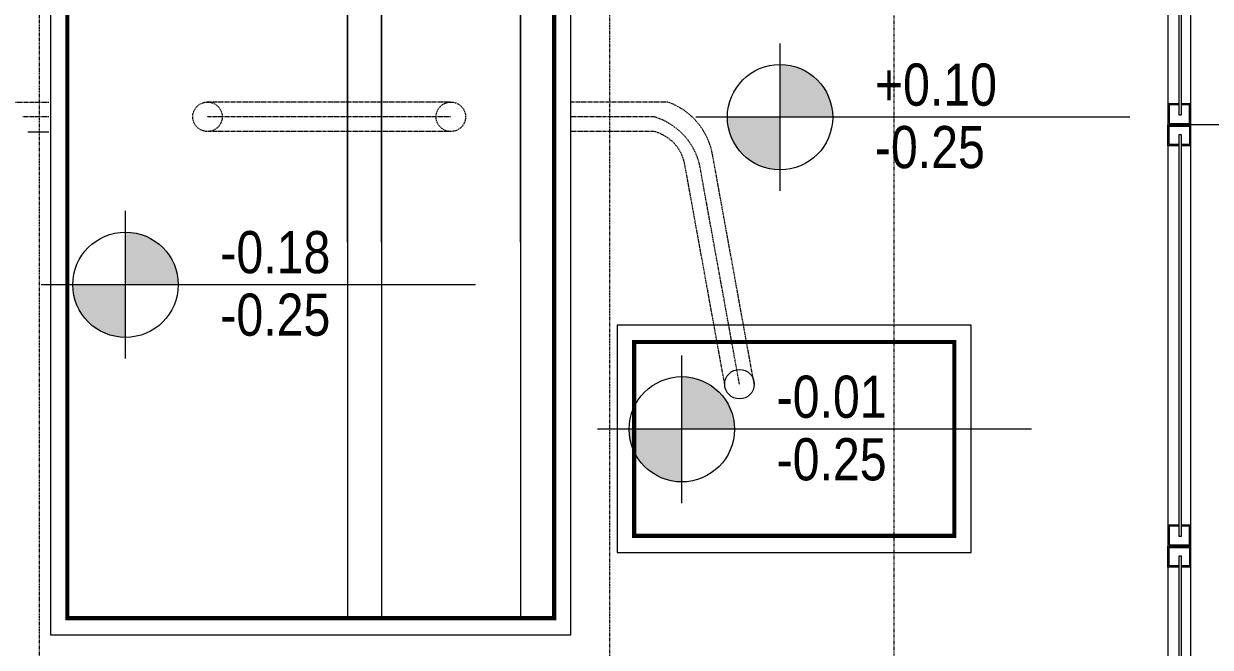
# Model space of a CAD drawing. Extents: x -1439 to 23780, y -1362 to 4476.
# Drawn here: x 1918.8 to 2200.3, y 2946.2 to 3094.2 of the extents above; entities that cross this region are included whole.
import ezdxf
from ezdxf.enums import TextEntityAlignment as Align

# ---------------------------------------------------------------- set-up
doc = ezdxf.new("R2010")
doc.units = 0
doc.header["$MEASUREMENT"] = 0
for name, pattern in [('Audi$0$DASHDOT2', [0.5, 0.25, -0.125, 0, -0.125]), ('Audi$0$DOT2', [0.125, 0, -0.125]), ('Audi$0$HIDDEN', [0.375, 0.25, -0.125])]:
    doc.linetypes.add(name, pattern=pattern)
doc.layers.get('0').update_dxf_attribs({"color": 9, "lineweight": 9})
for name, color, linetype, lineweight in [('Audi$0$06D', 8, 'Continuous', 9), ('Audi$0$10', 8, 'Continuous', 9), ('Audi$0$15', 8, 'Continuous', 9), ('Audi$0$20', 8, 'Audi$0$DOT2', 9), ('Audi$0$21', 8, 'Continuous', 9), ('Audi$0$22', 8, 'Continuous', 9), ('Audi$0$24', 8, 'Audi$0$DASHDOT2', 9), ('Audi$0$32-ekipman', 8, 'Continuous', 9)]:
    doc.layers.add(name, color=color, linetype=linetype, lineweight=lineweight)
doc.styles.add('Audi$0$Arial', font='arial.ttf', dxfattribs={"height": 2.5})
doc.styles.add('Audi$0$MuuM_TEXT-STANDART', font='ARIALN.TTF')

# ---------------------------------------------------------------- blocks, each defined once
blk = doc.blocks.new('Audi$0$p-mek. tesisat-zemin')
blk.add_lwpolyline([(568.93, -478.9), (568.93, -724.9), (692.43, -724.9), (692.43, -478.9)], close=True)
at = {"const_width": 1}
blk.add_lwpolyline([(572.93, -482.9), (572.93, -720.9), (688.43, -720.9), (688.43, -482.9), (572.93, -482.9)], dxfattribs=at)
for points in [[(639.43, -631.65), (639.43, -631.65), (639.43, -482.9), (639.43, -720.9)], [(647.43, -631.65), (647.43, -631.65), (647.43, -482.9), (647.43, -720.9)], [(680.43, -631.65), (680.43, -631.65), (680.43, -482.9), (680.43, -720.9)], [(568.53, -605.55), (563.53, -605.55)], [(703.41, -651.36), (703.41, -705.36), (787.41, -705.36), (787.41, -651.36), (703.41, -651.36)], [(572.93, -720.9), (688.43, -720.9)]]:
    blk.add_lwpolyline(points)
blk.add_lwpolyline([(707.41, -655.36), (707.41, -701.36), (783.41, -701.36), (783.41, -655.36)], close=True, dxfattribs=at)
blk.add_circle((732.41, -665.36), 3.5)
at = {"layer": 'Audi$0$20', "linetype": 'Audi$0$HIDDEN', "ltscale": 0.5}
for points in [[(568.53, -598.55), (559.9, -598.55)], [(663.93, -598.4), (605.99, -598.4)], [(715.42, -598.4), (692.24, -598.4)], [(568.53, -601.9), (562.25, -601.9)], [(663.93, -601.9), (606.18, -601.9)], [(712.15, -601.9), (692.43, -601.9)], [(663.93, -605.4), (606.18, -605.4)], [(712.15, -605.4), (692.43, -605.4)], [(735.91, -665.36), (725.96, -610.53)], [(728.91, -665.36), (719.43, -613.12)], [(732.41, -665.36), (722.93, -613.12)]]:
    blk.add_lwpolyline(points, dxfattribs=at)
for centre in [(606.18, -601.9), (663.93, -601.9)]:
    blk.add_circle(centre, 3.5, dxfattribs=at)
for centre, radius, start, end in [((709.89, -613.85), 16.41, 8.9017, 70.3013), ((707.63, -617.04), 15.8, 14.3619, 73.3501), ((709.69, -615.01), 9.92, 9.5545, 75.6286)]:
    blk.add_arc(centre, radius, start, end, dxfattribs=at)
blk = doc.blocks.new('Audi$0$0_elevationtarget-p')
h = blk.add_hatch(color=256)
h.paths.add_polyline_path([(2.5, 0, 0.414214), (0, 2.5), (0, 0)])
h.paths.add_polyline_path([(0, 0), (-2.5, 0, 0.414214), (0, -2.5)])
blk.add_line((0, -3.5), (0, 3.5))
blk.add_lwpolyline([(16.605, 0), (-4, 0)])
blk.add_circle((0, 0), 2.5)
at = {"style": 'Audi$0$Arial'}
blk.add_attdef('BITMISKOT', text='', height=2, dxfattribs=at).set_placement((4.5, 0), align=Align.BOTTOM_LEFT)
blk.add_attdef('KABAKOT', text='', height=2, dxfattribs=at).set_placement((4.5, -0.592), align=Align.TOP_LEFT)
blk = doc.blocks.new('Audi$0$0_doorno')
blk.add_lwpolyline([(4.5, 0), (12.5, 0)])
blk.add_ellipse((-0.891, 0), major_axis=(-5.391, 0), ratio=0.666667)
at = {"style": 'Audi$0$Arial'}
blk.add_attdef('YUKSEKLIK', text='', height=2, dxfattribs=at).set_placement((5, 12.3), align=Align.TOP_LEFT)
blk.add_attdef('KAPINO', text='', height=2, dxfattribs=at).set_placement((0, 0), align=Align.MIDDLE)
blk.add_attdef('GENISLIK', text='', height=2, dxfattribs=at).set_placement((5, -3.789), align=Align.BOTTOM_LEFT)
blk = doc.blocks.new('Audi$0$p-seksiyonel-5851')
at = {"layer": 'Audi$0$06D'}
for points in [[(-13.45, 2.7), (-297.66, 2.7)], [(-13.35, -2.7), (-297.66, -2.7)]]:
    blk.add_lwpolyline(points, dxfattribs=at)
at = {"layer": 'Audi$0$10'}
for points in [[(-213.35, -0.05), (-213.35, -2.7), (-208.35, -2.7), (-208.35, 2.7), (-213.35, 2.7), (-213.35, 0.45)], [(-213.05, -0.05), (-213.05, -2.4), (-208.65, -2.4), (-208.65, 2.4), (-213.05, 2.4), (-213.05, 0.45)], [(-203.35, -0.05), (-203.35, -2.7), (-208.35, -2.7), (-208.35, 2.7), (-203.35, 2.7), (-203.35, 0.45)], [(-203.65, -0.05), (-203.65, -2.4), (-208.05, -2.4), (-208.05, 2.4), (-203.65, 2.4), (-203.65, 0.45)], [(-113.35, -0.05), (-113.35, -2.7), (-108.35, -2.7), (-108.35, 2.7), (-113.35, 2.7), (-113.35, 0.45)], [(-113.05, -0.05), (-113.05, -2.4), (-108.65, -2.4), (-108.65, 2.4), (-113.05, 2.4), (-113.05, 0.45)], [(-103.35, -0.05), (-103.35, -2.7), (-108.35, -2.7), (-108.35, 2.7), (-103.35, 2.7), (-103.35, 0.45)], [(-103.65, -0.05), (-103.65, -2.4), (-108.05, -2.4), (-108.05, 2.4), (-103.65, 2.4), (-103.65, 0.45)]]:
    blk.add_lwpolyline(points, dxfattribs=at)
at = {"layer": 'Audi$0$15'}
for points in [[(-210.65, 0.45), (-299.64, 0.45), (-299.64, -0.05), (-210.65, -0.05), (-210.65, 0.45)], [(-206.05, 0.45), (-206.05, -0.05), (-110.65, -0.05), (-110.65, 0.45)], [(-110.65, 0.45), (-206.05, 0.45)], [(-106.05, -0.05), (-11.85, -0.05), (-11.85, 0.45), (-106.05, 0.45), (-106.05, -0.05)]]:
    blk.add_lwpolyline(points, dxfattribs=at)
at = {"layer": 'Audi$0$20'}
blk.add_lwpolyline([(-316.7, -1.22), (-316.7, -67.69), (99.99, -67.69), (99.99, -1.22)], dxfattribs=at)
blk = doc.blocks.new('Audi$0$P-AKS_AUDI')
at = {"layer": 'Audi$0$21', "linetype": 'Audi$0$DASHDOT2'}
blk.add_lwpolyline([(-2664.62, -2580.53), (-2664.62, 1229.1)], dxfattribs=at)
at = {"layer": 'Audi$0$24'}
blk.add_lwpolyline([(-2800, -2590), (-2800, 1250)], dxfattribs=at)
blk = doc.blocks.new('Audi$0$p-zemin kat')
at = {"xscale": -1, "rotation": 270}
blk.add_blockref('Audi$0$p-seksiyonel-5851', (2192.99, 3178.54), dxfattribs=at)
at = {"layer": 'Audi$0$24'}
blk.add_blockref('Audi$0$P-AKS_AUDI', (4722.5, 2785), dxfattribs=at)

msp = doc.modelspace()

# ---------------------------------------------------------------- block references
at = {"layer": 'Audi$0$10'}
msp.add_blockref('Audi$0$p-zemin kat', (0, 0), dxfattribs=at)
at = {"layer": 'Audi$0$21'}
ref = msp.add_blockref('Audi$0$0_elevationtarget-p', (2098.25, 3072), dxfattribs=dict(at, xscale=5, yscale=5, zscale=0.5))
ref.add_attrib('BITMISKOT', '+0.10', dxfattribs={"layer": '0', "height": 10, "style": 'Audi$0$MuuM_TEXT-STANDART'}).set_placement((2120.75, 3071.73), align=Align.BOTTOM_LEFT)
ref.add_attrib('KABAKOT', '-0.25', dxfattribs={"layer": '0', "height": 10, "style": 'Audi$0$MuuM_TEXT-STANDART'}).set_placement((2120.75, 3056.9), align=Align.BOTTOM_LEFT)
ref = msp.add_blockref('Audi$0$0_elevationtarget-p', (1942.93, 3032.23), dxfattribs=dict(at, xscale=5, yscale=5, zscale=0.5))
ref.add_attrib('BITMISKOT', '-0.18', dxfattribs={"layer": '0', "height": 10, "style": 'Audi$0$MuuM_TEXT-STANDART'}).set_placement((1965.43, 3031.96), align=Align.BOTTOM_LEFT)
ref.add_attrib('KABAKOT', '-0.25', dxfattribs={"layer": '0', "height": 10, "style": 'Audi$0$MuuM_TEXT-STANDART'}).set_placement((1965.43, 3017.13), align=Align.BOTTOM_LEFT)
ref = msp.add_blockref('Audi$0$0_elevationtarget-p', (2074.94, 2997.91), dxfattribs=dict(at, xscale=5, yscale=5, zscale=0.5))
ref.add_attrib('BITMISKOT', '-0.01', dxfattribs={"layer": '0', "height": 10, "style": 'Audi$0$MuuM_TEXT-STANDART'}).set_placement((2097.44, 2997.65), align=Align.BOTTOM_LEFT)
ref.add_attrib('KABAKOT', '-0.25', dxfattribs={"layer": '0', "height": 10, "style": 'Audi$0$MuuM_TEXT-STANDART'}).set_placement((2097.44, 2982.81), align=Align.BOTTOM_LEFT)
at = {"layer": 'Audi$0$22'}
ref = msp.add_blockref('Audi$0$0_doorno', (2258.39, 3070.19), dxfattribs=dict(at, xscale=-5, yscale=5, zscale=5))
ref.add_attrib('KAPINO', 'K-SE-07', dxfattribs={"layer": '0', "height": 10, "style": 'Audi$0$Arial'}).set_placement((2263.36, 3070.19), align=Align.MIDDLE)
ref.add_attrib('GENISLIK', '400', dxfattribs={"layer": '0', "height": 10, "style": 'Audi$0$Arial'}).set_placement((2209.23, 3070.19), align=Align.BOTTOM_LEFT)
ref.add_attrib('YUKSEKLIK', '400', dxfattribs={"layer": '0', "height": 10, "style": 'Audi$0$Arial'}).set_placement((2210.34, 3067.69), align=Align.TOP_LEFT)
at = {"layer": 'Audi$0$32-ekipman'}
msp.add_blockref('Audi$0$p-mek. tesisat-zemin', (1356.21, 3674), dxfattribs=at)

doc.saveas('drawing.dxf')
